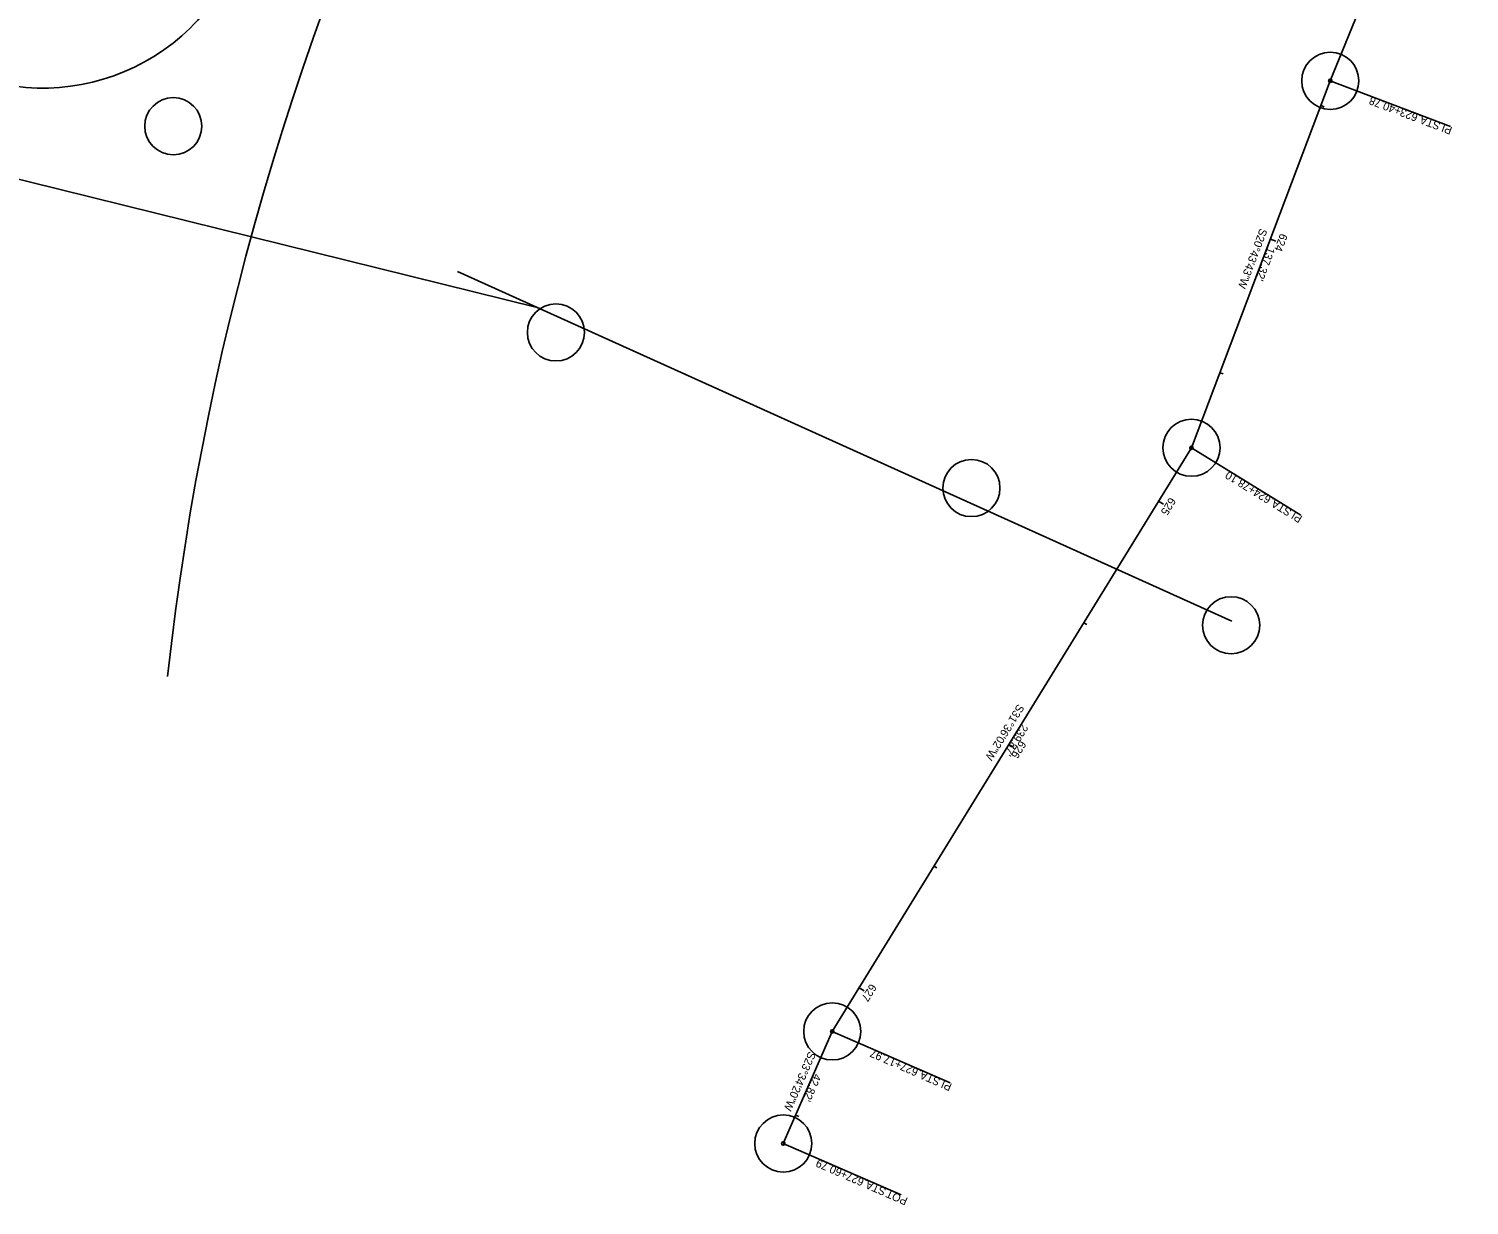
# Model space of a CAD drawing. Extents: x 1439073 to 1441426, y 421400 to 422599.
# Drawn here: x 1440880 to 1441384, y 421400 to 421812 of the extents above; entities that cross this region are included whole.
import ezdxf

# ---------------------------------------------------------------- set-up
doc = ezdxf.new("R2010")
doc.units = 0
for name, color, linetype in [('BD_X_Building', 7, 'Continuous'), ('Default', 7, 'Continuous'), ('DR_X_Cells', 7, 'Continuous'), ('GE_P_Alignment', 7, 'Continuous'), ('LT_X_Poles', 7, 'Continuous'), ('PV_X_Field_Drive', 7, 'Continuous'), ('RD_X_GR_Rt', 7, 'Continuous'), ('RD_X_RR_2', 7, 'Continuous'), ('VG_X_Tree_Line_Rt', 7, 'Continuous')]:
    doc.layers.add(name, color=color, linetype=linetype)

msp = doc.modelspace()

# ---------------------------------------------------------------- linework, layer by layer
at = {"layer": 'Default'}
for centre, radius, start, end in [((1441922.55, 421476.25), 1000, 131.68951, 173.7439), ((1440884.75, 421865.21), 74, 256.2889, 353.7439)]:
    msp.add_arc(centre, radius, start, end, dxfattribs=at)
at = {"layer": 'DR_X_Cells'}
for centre in [(1441064.4, 421705.69), (1441209.78, 421651.22), (1441300.67, 421603.18)]:
    msp.add_circle(centre, 10, dxfattribs=at)
at = {"layer": 'GE_P_Alignment'}
for p, q in [((1441383.99, 421913), (1441335.39, 421793.74)), ((1441335.39, 421793.74), (1441286.79, 421665.31)), ((1441286.79, 421665.31), (1441161.1, 421461.01)), ((1441161.1, 421461.01), (1441143.98, 421421.76))]:
    msp.add_line(p, q, dxfattribs=at)
at = {"layer": 'LT_X_Poles'}
for p, q in [((1440826.21, 421771.75), (1441057.87, 421714.42)), ((1440826.21, 421771.75), (1441057.87, 421714.42)), ((1441029.91, 421727.06), (1441300.89, 421604.59)), ((1441029.91, 421727.06), (1441300.89, 421604.59))]:
    msp.add_line(p, q, dxfattribs=at)
at = {"layer": 'PV_X_Field_Drive'}
for p, q in [((1441335.39, 421793.74), (1441377.48, 421777.81)), ((1441286.79, 421665.31), (1441325.12, 421641.73)), ((1441161.1, 421461.01), (1441202.35, 421443.01)), ((1441143.98, 421421.76), (1441185.23, 421403.77))]:
    msp.add_line(p, q, dxfattribs=at)
for centre in [(1441335.39, 421793.74), (1441286.79, 421665.31), (1441161.1, 421461.01), (1441143.98, 421421.76)]:
    msp.add_circle(centre, 0.6, dxfattribs=at)
at = {"layer": 'RD_X_GR_Rt'}
for p, q in [((1441332.13, 421785.12), (1441333.26, 421784.69)), ((1441314.44, 421738.35), (1441316.31, 421737.65)), ((1441296.74, 421691.59), (1441297.86, 421691.17)), ((1441275.32, 421646.66), (1441277.02, 421645.61)), ((1441249.12, 421604.07), (1441250.14, 421603.44)), ((1441222.92, 421561.48), (1441224.62, 421560.44)), ((1441196.72, 421518.9), (1441197.74, 421518.27)), ((1441170.52, 421476.31), (1441172.22, 421475.26)), ((1441148.29, 421431.65), (1441149.39, 421431.17))]:
    msp.add_line(p, q, dxfattribs=at)
at = {"layer": 'VG_X_Tree_Line_Rt'}
for centre in [(1441335.39, 421793.74), (1440930.52, 421777.87), (1441286.79, 421665.31), (1441161.1, 421461.01), (1441143.98, 421421.76)]:
    msp.add_circle(centre, 10, dxfattribs=at)

# ---------------------------------------------------------------- texts
at = {"layer": 'BD_X_Building'}
for s, rotation, p in [('S20°43\'43"W', 249.2715, (1441310.81, 421742.34)), ('S31°36\'02"W', 238.3995, (1441226.09, 421575.8)), ('S23°34\'20"W', 246.4278, (1441152.9, 421454.2))]:
    msp.add_text(s, height=2.8, rotation=rotation, dxfattribs=at).set_placement(p)
at = {"layer": 'PV_X_Field_Drive'}
for s, rotation, p in [('623+40.78', 159.2715, (1441366.28, 421782)), (' STA. ', 159.2715, (1441375.12, 421778.66)), ('PI', 159.2715, (1441378.29, 421777.46)), ('624+78.10', 148.3995, (1441314.92, 421647.95)), (' STA. ', 148.3995, (1441322.97, 421643)), ('PI', 148.3995, (1441325.86, 421641.23)), ('627+17.97', 156.4278, (1441191.45, 421447.73)), (' STA. ', 156.4278, (1441200.11, 421443.95)), ('PI', 156.4278, (1441203.22, 421442.59)), ('627+60.79', 156.4278, (1441172.49, 421409.28)), (' STA. ', 156.4278, (1441181.15, 421405.5)), ('POT', 156.4278, (1441187.75, 421402.62))]:
    msp.add_text(s, height=2.8, rotation=rotation, dxfattribs=at).set_placement(p)
at = {"layer": 'RD_X_GR_Rt'}
for s, rotation, p in [('624', 249.2715, (1441317.93, 421740.53)), ('625', 238.3995, (1441279.18, 421648.16)), ('626', 238.3995, (1441226.81, 421563.03)), ('627', 238.3995, (1441174.44, 421477.91))]:
    msp.add_text(s, height=2.8, rotation=rotation, dxfattribs=at).set_placement(p)
at = {"layer": 'RD_X_RR_2'}
for s, rotation, p in [("137.32'", 249.2715, (1441313.5, 421735.75)), ("239.87'", 238.3995, (1441227.48, 421568.83)), ("42.82'", 246.4278, (1441154.81, 421446.47))]:
    msp.add_text(s, height=2.8, rotation=rotation, dxfattribs=at).set_placement(p)

doc.saveas('drawing.dxf')
